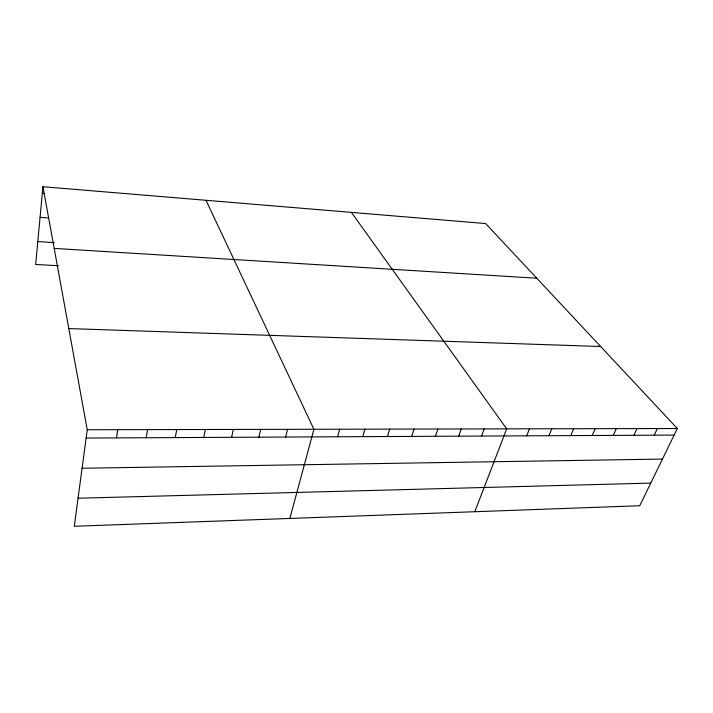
<?xml version="1.0" encoding="UTF-8"?>
<svg xmlns="http://www.w3.org/2000/svg" width="713" height="713" viewBox="0 0 713 713"><rect width="100%" height="100%" fill="white"/><g stroke="black" fill="none" stroke-linecap="round" stroke-linejoin="round"><path stroke-width="1.07" d="M42.949 186.726L87.244 429.752L74.295 526.274L639.73 505.731L677.35 428.513L485.642 223.552L42.949 186.726L35.65 264.461L58.43 265.726M116.477 437.898L117.734 429.689M146.183 437.746L147.564 429.627M175.255 437.604L176.762 429.565M203.722 437.461L205.353 429.502M231.591 437.319L233.338 429.44M258.899 437.176L260.753 429.386M285.646 437.042L287.606 429.333M289.861 518.44L313.916 429.271L206.004 200.291M337.543 436.784L339.7 429.217M362.73 436.65L364.976 429.164M387.417 436.525L389.753 429.119M411.633 436.409L414.057 429.066M435.385 436.285L437.88 429.012M458.682 436.169L461.258 428.968M481.542 436.053L484.198 428.914M474.796 511.729L506.702 428.869L351.411 212.385M526.666 435.821L529.456 428.825M548.93 435.714L551.782 428.771M570.765 435.598L573.689 428.727M592.209 435.491L595.195 428.682M613.26 435.385L616.299 428.638M633.919 435.286L637.021 428.593M654.213 435.18L657.368 428.558M78.056 498.218L650.764 483.093M82.075 468.236L662.457 459.074M86.13 438.049L674.15 435.082M87.244 429.752L677.35 428.513M68.805 328.568L600.649 346.509M54.188 248.4L536.773 278.222M37.798 241.573L54.286 242.625M40.071 217.385L48.529 218M42.334 193.303L44.473 193.473"/></g></svg>
